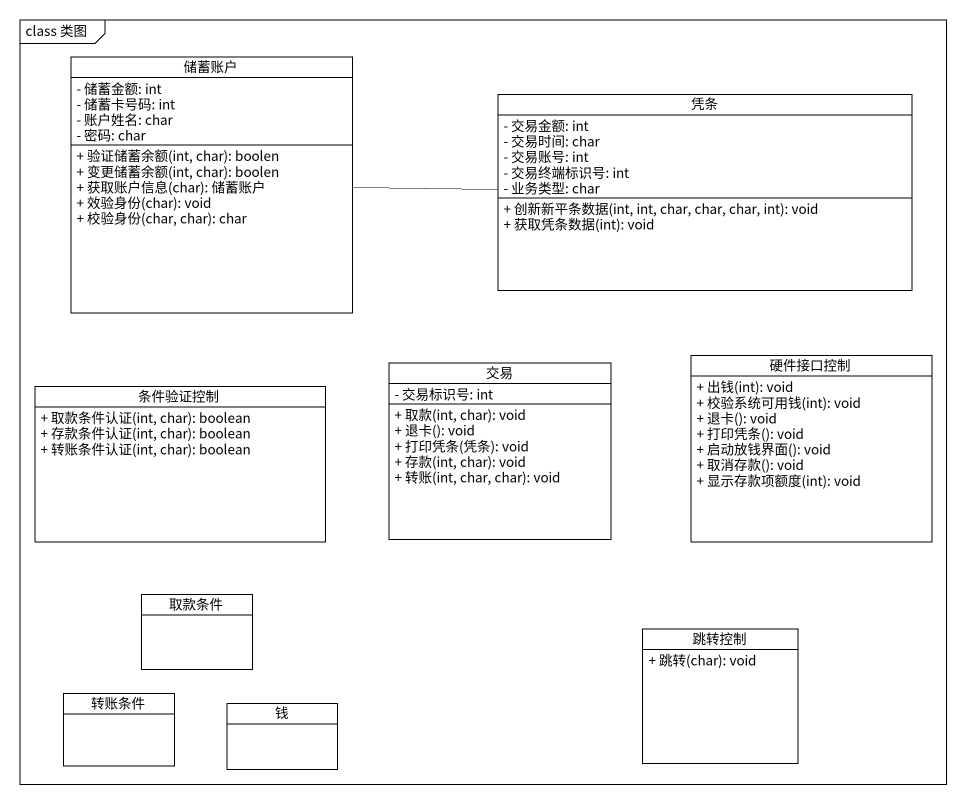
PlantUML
@startuml
mainframe class 类图
hide circle
hide empty members
skinparam classAttributeIconSize 0
class 储蓄账户 {
  - 储蓄金额: int
  - 储蓄卡号码: int
  - 账户姓名: char
  - 密码: char
  + 验证储蓄余额(int, char): boolen
  + 变更储蓄余额(int, char): boolen
  + 获取账户信息(char): 储蓄账户
  + 效验身份(char): void
  + 校验身份(char, char): char
}
class 凭条 {
  - 交易金额: int
  - 交易时间: char
  - 交易账号: int
  - 交易终端标识号: int
  - 业务类型: char
  + 创新新平条数据(int, int, char, char, char, int): void
  + 获取凭条数据(int): void
}
class 交易 {
  - 交易标识号: int
  + 取款(int, char): void
  + 退卡(): void
  + 打印凭条(凭条): void
  + 存款(int, char): void
  + 转账(int, char, char): void
}
class 硬件接口控制 {
  + 出钱(int): void
  + 校验系统可用钱(int): void
  + 退卡(): void
  + 打印凭条(): void
  + 启动放钱界面(): void
  + 取消存款(): void
  + 显示存款项额度(int): void
}
class 条件验证控制 {
  + 取款条件认证(int, char): boolean
  + 存款条件认证(int, char): boolean
  + 转账条件认证(int, char): boolean
}
class 取款条件
class 跳转控制 {
  + 跳转(char): void
}
class 转账条件
class 钱
储蓄账户 -right- 凭条
@enduml
